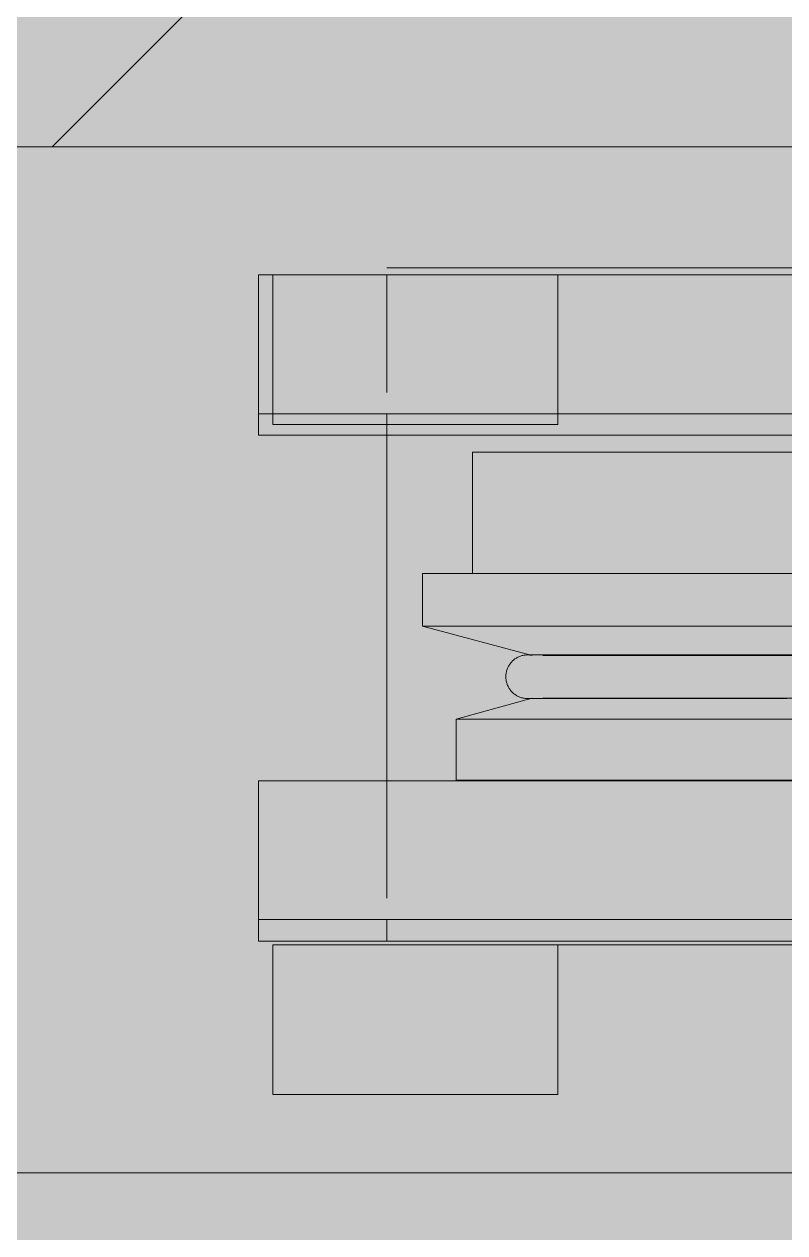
# Model space of a CAD drawing. Header units: inches. Extents: x -430 to 361, y -510 to 778.
# Drawn here: x -81.21 to -77.01, y 269.33 to 276.01 of the extents above; entities that cross this region are included whole.
import ezdxf

# ---------------------------------------------------------------- set-up
doc = ezdxf.new("R2010")
doc.units = ezdxf.units.IN
doc.header["$MEASUREMENT"] = 0
doc.layers.get('0').update_dxf_attribs({"color": 8})
for name, color, linetype, lineweight in [('A-DETL-GENF', 8, 'Continuous', 9), ('A-WALL-PATT', 8, 'Continuous', 13), ('I-WALL', 8, 'Continuous', 9), ('Q-SPCQ', 8, 'Continuous', 9)]:
    doc.layers.add(name, color=color, linetype=linetype, lineweight=lineweight)

# ---------------------------------------------------------------- blocks, each defined once
blk = doc.blocks.new('Hecht_PAD_AA-Arch_detached_rvt-1-Test Fit - First Floor Plan')
at = {"layer": 'A-WALL-PATT'}
h = blk.add_hatch(dxfattribs=at)
h.set_pattern_fill('FP_19', color=256, style=0, pattern_type=2)
h.set_pattern_definition([(45, (0, 0), (-8.4853, 8.4853), []), (135, (0, 0), (-8.4853, -8.4853), [])])
h.paths.add_polyline_path([(-75.4459, 275.331), (-44.4868, 275.331), (-36.8618, 282.956), (-140.4868, 282.956), (-140.4868, 275.331), (-77.7173, 275.331)], flags=0)
at = {"layer": 'I-WALL'}
blk.add_line((-140.4868, 275.331), (-75.0103, 275.331), dxfattribs=at)
blk = doc.blocks.new('schindler-3300na_traction_elevator_machine_room-less_general_purpose_front_or_front-rear_opening_2100-3500_capacity_3300bim - 3500 Front-2750691-Test Fit - First Floor Plan')
at = {"layer": 'Q-SPCQ'}
for p, q in [((47.0079, -42.7953), (47.0079, 40.2756)), ((41.3386, -1.1811), (41.3386, -10.4412)), ((41.3386, -10.4412), (41.3386, -1.1811)), ((41.3386, -1.1811), (41.3386, -10.4412)), ((41.3386, -10.4412), (41.3386, -1.1811)), ((41.3386, -1.1811), (41.3386, -10.4412)), ((41.3386, -10.4412), (41.3386, -1.1811)), ((41.3386, -1.1811), (41.3386, -10.4412)), ((42.6188, -7.3704), (42.737, -7.3704)), ((42.6269, -7.3704), (42.6188, -7.3704)), ((42.6188, -12.8034), (42.6188, -7.3704)), ((42.688, -7.3704), (42.6269, -7.3704)), ((42.737, -7.3704), (42.688, -7.3704)), ((42.737, -7.3704), (42.8551, -7.3704)), ((42.737, -7.3704), (42.737, -12.8034)), ((42.8551, -7.3704), (43.5047, -7.3704)), ((43.5047, -7.3704), (42.8551, -7.3704)), ((43.5047, -7.3704), (43.5047, -11.6431)), ((43.5047, -7.3704), (43.5047, -11.6431)), ((45.4141, -7.3704), (45.5322, -7.3704)), ((45.4222, -7.3704), (45.4141, -7.3704)), ((45.4141, -12.8034), (45.4141, -7.3704)), ((45.4833, -7.3704), (45.4222, -7.3704)), ((45.5322, -7.3704), (45.4833, -7.3704)), ((45.5322, -7.3704), (45.6503, -7.3704)), ((45.5322, -7.3704), (45.5322, -12.8034)), ((45.6503, -7.3704), (46.2999, -7.3704)), ((46.2999, -7.3704), (45.6503, -7.3704)), ((46.2999, -7.3704), (46.2999, -7.4491)), ((46.2999, -7.3704), (46.2999, -7.4491)), ((41.7717, -9.0239), (41.7717, -7.4491)), ((41.7717, -7.4491), (41.7717, -9.0239)), ((42.5984, -7.4491), (41.7717, -7.4491)), ((42.5984, -7.4491), (41.7717, -7.4491)), ((42.5984, -9.0239), (42.5984, -7.4491)), ((42.5984, -7.4491), (42.5984, -9.0239)), ((45.4732, -7.4491), (45.4732, -9.0239)), ((45.4732, -9.0239), (45.4732, -7.4491)), ((45.4732, -7.4491), (45.5322, -7.4491)), ((45.5322, -7.4491), (45.4732, -7.4491)), ((45.5322, -7.4491), (46.2999, -7.4491)), ((46.2999, -7.4491), (45.5322, -7.4491)), ((46.2999, -7.4491), (46.2999, -9.0239)), ((46.2999, -9.0239), (46.2999, -7.4491)), ((46.2999, -7.4491), (46.2999, -9.0239)), ((46.2999, -7.4491), (46.2999, -9.0239)), ((42.5984, -8.079), (42.5984, -9.0239)), ((42.5984, -9.0239), (42.5984, -8.079)), ((42.737, -8.079), (42.6188, -8.079)), ((42.6188, -8.079), (42.737, -8.079)), ((43.5047, -8.079), (42.8551, -8.079)), ((42.8551, -8.079), (43.5047, -8.079)), ((45.4141, -8.079), (43.5047, -8.079)), ((43.5047, -8.079), (45.4141, -8.079)), ((45.4732, -8.079), (45.4141, -8.079)), ((45.4141, -8.079), (45.4732, -8.079)), ((45.5322, -8.079), (45.4732, -8.079)), ((45.4732, -8.079), (45.5322, -8.079)), ((46.2999, -8.079), (45.6503, -8.079)), ((45.6503, -8.079), (46.2999, -8.079)), ((46.3386, -12.2718), (46.3386, -8.079)), ((46.3386, -8.079), (46.3386, -12.2718)), ((44.3594, -8.2766), (44.1974, -8.8816)), ((44.65, -8.2766), (44.3594, -8.2766)), ((44.3594, -12.0648), (44.3594, -8.2766)), ((44.3594, -8.2766), (44.3594, -12.0648)), ((44.65, -8.5367), (44.65, -8.2766)), ((44.65, -8.2766), (44.65, -11.6371)), ((43.8444, -8.463), (43.5083, -8.463)), ((43.5083, -9.292), (43.5083, -8.463)), ((43.5083, -8.463), (43.5083, -11.6383)), ((43.961, -8.8816), (43.8444, -8.463)), ((43.8444, -8.6755), (43.8444, -8.463)), ((43.8444, -8.463), (43.8444, -12.0651)), ((44.65, -10.1426), (44.65, -8.5367)), ((45.3193, -8.5524), (44.65, -8.5524)), ((44.65, -10.9773), (44.65, -8.5524)), ((44.65, -8.5524), (44.65, -8.7604)), ((45.3193, -10.9674), (45.3193, -8.5524)), ((45.3193, -8.5524), (45.3193, -11.7435)), ((43.8444, -12.0651), (43.8444, -8.6755)), ((44.65, -8.7604), (44.65, -11.4898)), ((43.961, -12.0631), (43.961, -8.9412)), ((43.961, -8.9412), (43.961, -12.0631)), ((44.1974, -11.8266), (44.1974, -8.9412)), ((44.1974, -8.9412), (44.1974, -12.0631)), ((44.1999, -8.9702), (44.1999, -9.0108)), ((41.7717, -9.0239), (42.5984, -9.0239)), ((42.5984, -9.0239), (41.7717, -9.0239)), ((42.5984, -9.0239), (42.5984, -10.9432)), ((42.5984, -10.9432), (42.5984, -9.0239)), ((45.5322, -9.0239), (45.4732, -9.0239)), ((45.5322, -9.0239), (45.4732, -9.0239)), ((46.2999, -9.0239), (45.5322, -9.0239)), ((46.2999, -9.0239), (45.5322, -9.0239)), ((46.2999, -9.0239), (46.2999, -12.2718)), ((46.2999, -9.0239), (46.2999, -12.2718)), ((43.5083, -11.6383), (43.5083, -9.292)), ((44.1999, -9.3031), (44.1999, -9.3787)), ((43.9585, -9.4827), (43.9585, -9.4045)), ((44.65, -10.9787), (44.65, -10.1426)), ((44.1999, -10.1694), (44.1999, -10.2649))]:
    blk.add_line(p, q, dxfattribs=at)
at = {"layer": 'Q-SPCQ', "flags": 128}
for points in [[(43.9585, -8.8571), (43.9586, -8.8523), (43.9589, -8.8475), (43.9593, -8.8427), (43.96, -8.8379), (43.9609, -8.8331), (43.9619, -8.8284), (43.9632, -8.8238), (43.9646, -8.8191), (43.9662, -8.8146), (43.968, -8.8101), (43.97, -8.8057), (43.9721, -8.8014), (43.9744, -8.7971), (43.9769, -8.793), (43.9796, -8.789), (43.9824, -8.785), (43.9853, -8.7812), (43.9884, -8.7775), (43.9917, -8.774), (43.9951, -8.7705), (43.9986, -8.7672), (44.0023, -8.7641), (44.0061, -8.7611), (44.01, -8.7582), (44.014, -8.7555), (44.0181, -8.753), (44.0223, -8.7507), (44.0266, -8.7485), (44.031, -8.7465), (44.0354, -8.7446), (44.04, -8.743), (44.0446, -8.7415), (44.0492, -8.7402), (44.0539, -8.7391), (44.0587, -8.7382), (44.0634, -8.7374), (44.0682, -8.7369), (44.073, -8.7366), (44.0779, -8.7364), (44.0827, -8.7365), (44.0875, -8.7367), (44.0923, -8.7371), (44.0971, -8.7378), (44.1019, -8.7386), (44.1066, -8.7396), (44.1113, -8.7408), (44.1159, -8.7421), (44.1205, -8.7437), (44.125, -8.7454), (44.1294, -8.7474), (44.1337, -8.7495), (44.138, -8.7517), (44.1422, -8.7542), (44.1462, -8.7568), (44.1502, -8.7595), (44.154, -8.7624), (44.1578, -8.7655), (44.1614, -8.7687), (44.1648, -8.7721), (44.1682, -8.7756), (44.1714, -8.7792), (44.1744, -8.783), (44.1773, -8.7868), (44.18, -8.7908), (44.1826, -8.7949), (44.185, -8.7991), (44.1872, -8.8034), (44.1893, -8.8077), (44.1912, -8.8122), (44.1929, -8.8167), (44.1944, -8.8213), (44.1958, -8.8259), (44.1969, -8.8306), (44.1979, -8.8353), (44.1987, -8.8401), (44.1992, -8.8449), (44.1996, -8.8497), (44.1998, -8.8545), (44.1998, -8.8593), (44.1997, -8.8642), (44.1993, -8.869), (44.1987, -8.8738), (44.1979, -8.8785), (44.1974, -8.8816)], [(43.9585, -8.9445), (43.9585, -8.9145), (43.9585, -8.8908), (43.9585, -8.8734), (43.9585, -8.8622), (43.9585, -8.8573), (43.9585, -8.8571)], [(43.9585, -8.8571), (43.9585, -8.8603), (43.9585, -8.8697), (43.9585, -8.8855), (43.9585, -8.9075), (43.9585, -8.9358), (43.9585, -8.9702), (43.9585, -9.0108), (43.9585, -9.0574), (43.9585, -9.1101), (43.9585, -9.1686), (43.9585, -9.233), (43.9585, -9.3031), (43.9585, -9.3787), (43.9585, -9.4599), (43.9585, -9.5464), (43.9585, -9.6381), (43.9585, -9.7349), (43.9585, -9.8366), (43.9585, -9.943), (43.9585, -10.054), (43.9585, -10.1694), (43.9585, -10.289)], [(44.1999, -10.322), (44.1999, -10.2013), (44.1999, -10.0847), (44.1999, -9.9725), (44.1999, -9.8648), (44.1999, -9.7618), (44.1999, -9.6637), (44.1999, -9.5706), (44.1999, -9.4827), (44.1999, -9.4001), (44.1999, -9.3229), (44.1999, -9.2513), (44.1999, -9.1854), (44.1999, -9.1253), (44.1999, -9.0711), (44.1999, -9.0228), (44.1999, -8.9806), (44.1999, -8.9445), (44.1999, -8.9145), (44.1999, -8.8908), (44.1999, -8.8734), (44.1999, -8.8622), (44.1999, -8.8573), (44.1999, -8.8571)], [(44.1999, -8.8571), (44.1999, -8.8603), (44.1999, -8.8697), (44.1999, -8.8855), (44.1999, -8.9075), (44.1999, -8.9358), (44.1999, -8.9702)], [(43.9585, -9.2513), (43.9585, -9.1854), (43.9585, -9.1253), (43.9585, -9.0711), (43.9585, -9.0228), (43.9585, -8.9806), (43.9585, -8.9445)], [(44.1999, -9.0108), (44.1999, -9.0574), (44.1999, -9.1101), (44.1999, -9.1686), (44.1999, -9.233), (44.1999, -9.3031)], [(43.9585, -9.3913), (43.9585, -9.3229), (43.9585, -9.2513)], [(44.1999, -9.4029), (44.1999, -9.4599), (44.1999, -9.5464)], [(43.9585, -10.0847), (43.9585, -9.9725), (43.9585, -9.8648), (43.9585, -9.7618), (43.9585, -9.6637), (43.9585, -9.5706), (43.9585, -9.4827)], [(44.1999, -9.5464), (44.1999, -9.6381), (44.1999, -9.7349), (44.1999, -9.8366), (44.1999, -9.943), (44.1999, -10.054), (44.1999, -10.1694)], [(43.9585, -10.2612), (43.9585, -10.2013), (43.9585, -10.0847)]]:
    blk.add_lwpolyline(points, dxfattribs=at)

msp = doc.modelspace()

# ---------------------------------------------------------------- hatches: boundary and pattern name
at = {"layer": 'A-DETL-GENF'}
h = msp.add_hatch(color=256, dxfattribs=at)
h.paths.add_polyline_path([(-154.944, -481.669), (77.4228, -481.669), (77.4228, -466.419), (-38.2368, -466.419), (-38.2368, -353.919), (-42.5752, -353.919), (-38.5173, -357.7773), (-45.8618, -458.794), (-45.8618, -353.919), (-257.8618, -353.919), (-257.8618, -466.419), (-285.9868, -466.419), (-285.9868, -478.044), (-246.4819, -478.044), (-246.4819, -473.544), (-282.4868, -473.544), (-282.4868, -467.544), (-246.4819, -467.544), (-246.4819, -471.294), (-206.4868, -471.294), (-206.4868, -481.669), (-191.286, -481.669)], flags=0)
h.paths.add_polyline_path([(-357.9868, -478.044), (-357.9868, -473.544), (-385.9868, -473.544), (-385.9868, -324.1065), (-390.4868, -324.1065), (-390.4478, -478.044), (-372.996, -478.044)], flags=0)
h.paths.add_polyline_path([(15.8009, -473.544), (-202.8618, -473.544), (-202.8618, -467.544), (73.7978, -467.544), (73.7978, -473.544), (26.7659, -473.544)], flags=0)
h.paths.add_polyline_path([(-369.0833, -467.544), (-357.9868, -467.544), (-357.9868, -466.419), (-378.8618, -466.419), (-378.8618, -324.1065), (-379.9868, -324.1065), (-379.9868, -467.544), (-370.4868, -467.544)], flags=0)
h.paths.add_polyline_path([(-45.8618, -462.6065), (-45.8618, -458.794), (-42.0493, -462.6065)], flags=0)
h.paths.add_polyline_path([(-379.9868, 58.331), (-318.8618, 58.331), (-318.8618, 162.331), (-294.8618, 162.331), (-294.8618, 303.581), (-379.9868, 303.581), (-379.9868, 58.9752)], flags=0)
h.paths.add_polyline_path([(-82.2601, 130.456), (-36.8618, 130.456), (-36.8618, 165.706), (-44.4868, 173.331), (-44.4868, 275.331), (-36.8618, 282.956), (-148.1118, 282.956), (-148.1118, 130.456), (-124.9191, 130.456)], flags=0)
h.paths.add_polyline_path([(-73.1374, 271.8314), (-73.1373, 271.8314), (-71.9275, 271.8314)], flags=0)
h.paths.add_polyline_path([(-134.8618, 578.331), (-39.2368, 578.331), (-39.2368, 578.831), (41.5132, 578.831), (41.5132, 593.581), (-138.4868, 593.581), (-138.4868, 578.331), (-136.1118, 578.331)], flags=0)
h.paths.add_polyline_path([(8.5949, 579.456), (-134.8618, 579.456), (-134.8618, 585.456), (37.8882, 585.456), (37.8882, 579.456), (26.7659, 579.456)], flags=0)

# ---------------------------------------------------------------- block references
msp.add_blockref('Hecht_PAD_AA-Arch_detached_rvt-1-Test Fit - First Floor Plan', (0, 0))
at = {"layer": 'Q-SPCQ', "rotation": 90}
msp.add_blockref('schindler-3300na_traction_elevator_machine_room-less_general_purpose_front_or_front-rear_opening_2100-3500_capacity_3300bim - 3500 Front-2750691-Test Fit - First Floor Plan', (-87.2821, 228.3231), dxfattribs=at)

doc.saveas('drawing.dxf')
